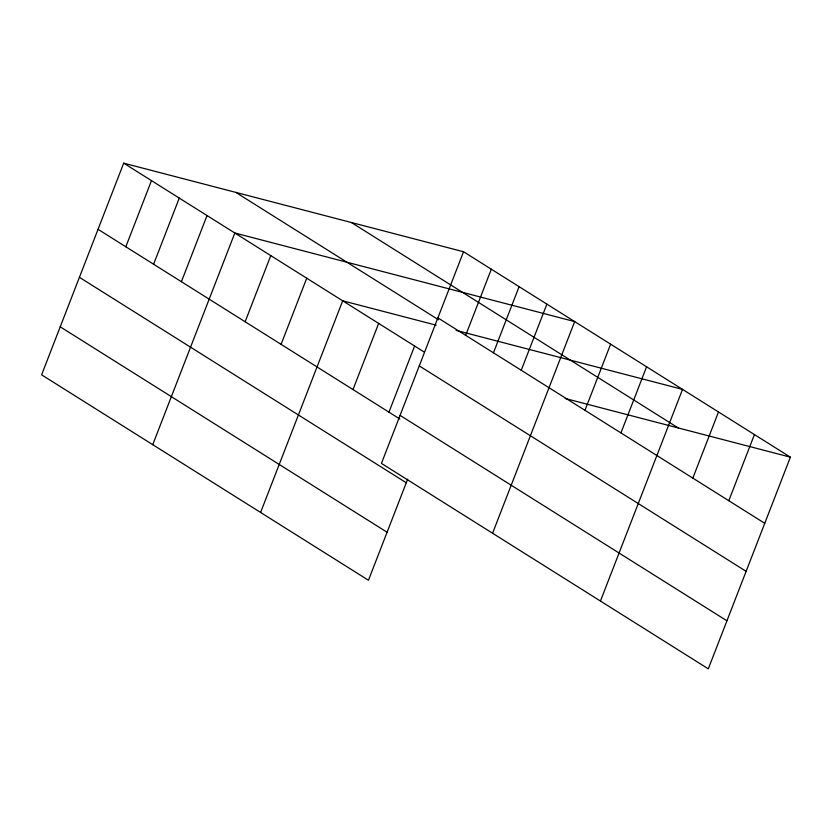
<?xml version="1.0" encoding="UTF-8"?>
<svg xmlns="http://www.w3.org/2000/svg" width="832" height="832" viewBox="0 0 832 832"><rect width="100%" height="100%" fill="white"/><g stroke="black" fill="none" stroke-linecap="round" stroke-linejoin="round"><path stroke-width="1.25" d="M463.538 251.742L381.441 463.393L708.302 668.834L790.4 457.174L463.538 251.742L123.698 163.166L41.6 374.826L368.462 580.258L407.67 479.159M125.83 246.771L151.476 180.627M153.608 264.233L179.265 198.089M181.397 281.694L207.043 215.55M152.734 444.673L234.832 233.012L574.673 321.589L492.575 533.239M245.128 321.755L270.785 255.611M281.081 344.354L306.738 278.21M260.593 512.47L342.69 300.81L436.145 325.166M352.997 389.542L378.643 323.409M388.95 412.142L414.596 346.008M465.67 335.338L491.327 269.204M493.459 352.799L519.106 286.666M521.238 370.261L546.894 304.127M584.979 410.322L610.626 344.188M620.932 432.921L646.578 366.787M600.444 601.037L682.542 389.376L456.082 330.366M692.838 478.119L718.494 411.975M728.79 500.718L754.447 434.574M565.188 398.476L790.4 457.174M351.395 222.508L678.246 427.95M437.892 317.876L764.743 523.307M235.841 192.4L438.495 319.769M123.698 163.166L424.403 352.165M419.266 365.893L746.117 571.334M400.067 415.376L726.929 620.807M98.041 229.31L399.838 418.995M79.414 277.326L406.276 482.768M60.226 326.81L387.088 532.241"/></g></svg>
